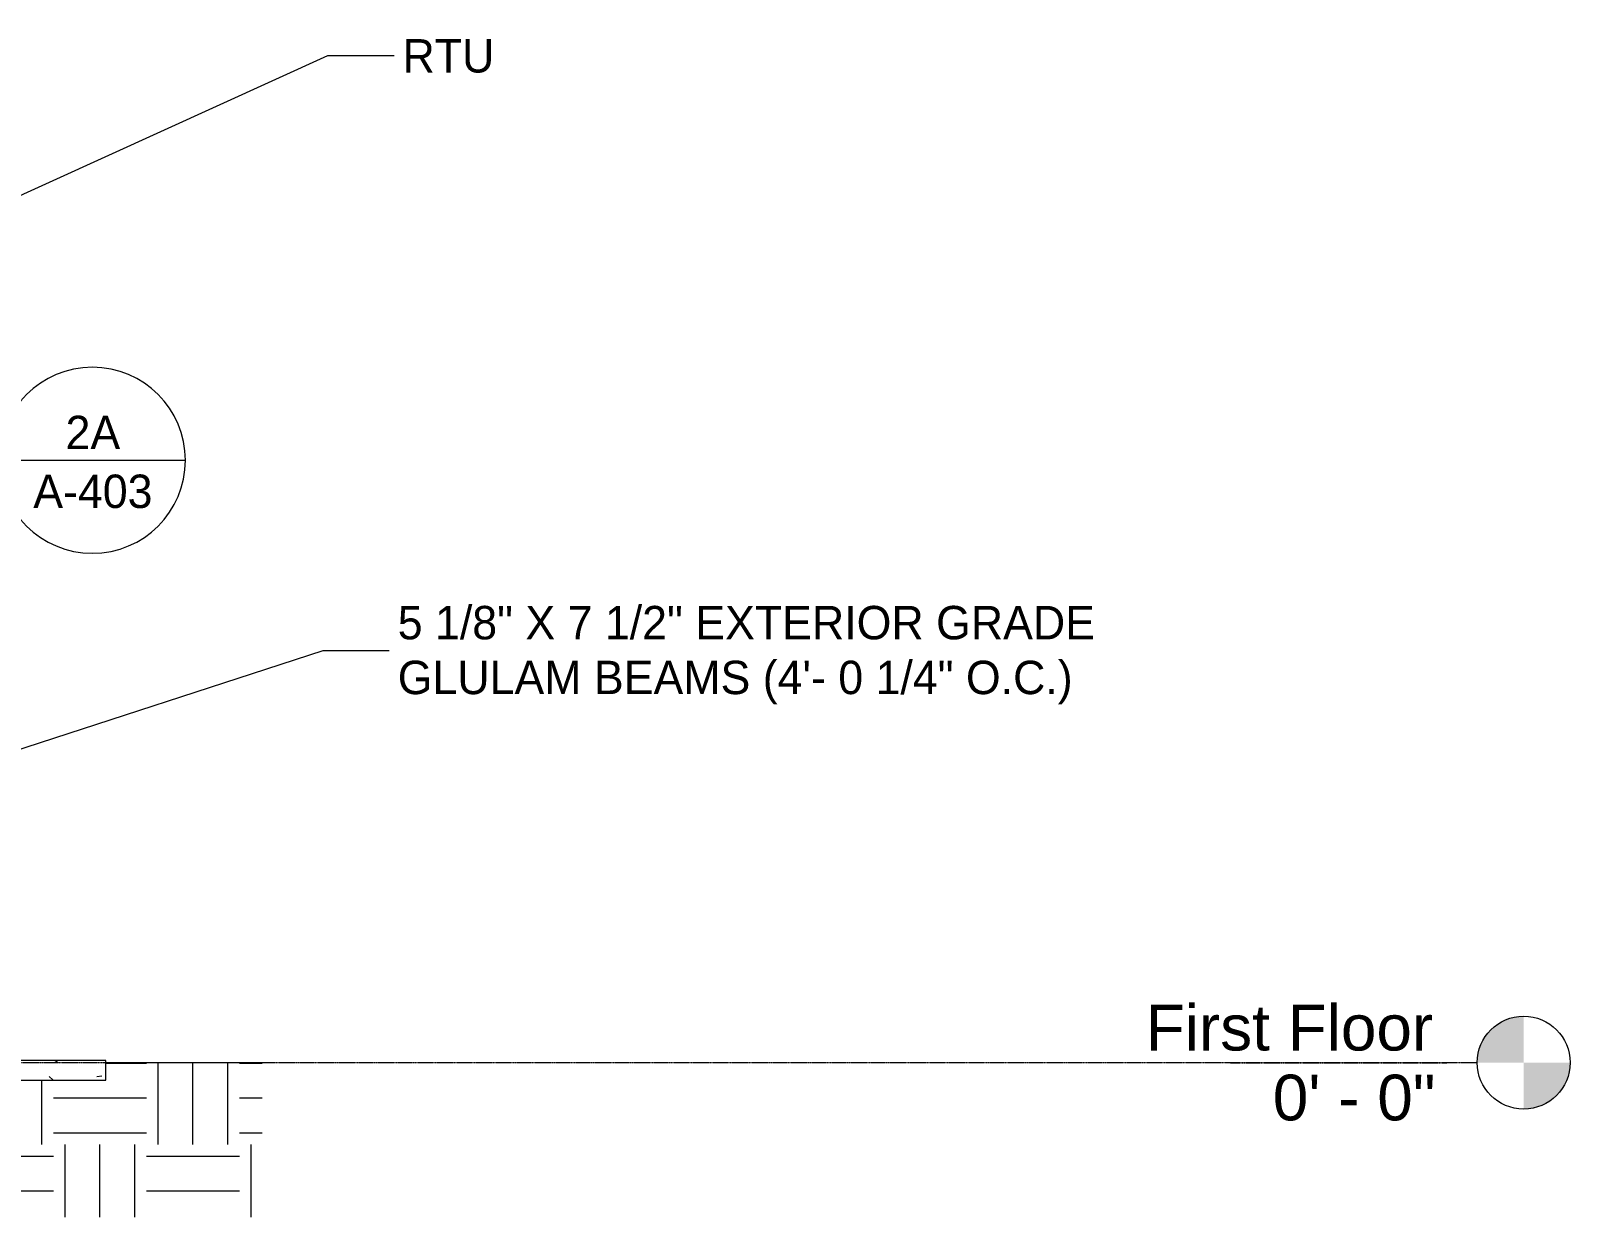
# Model space of a CAD drawing. Header units: inches. Extents: x 21386 to 98862, y -290 to 853.
# Drawn here: x 29942 to 30736, y -80 to 533 of the extents above; entities that cross this region are included whole.
import ezdxf

# ---------------------------------------------------------------- set-up
doc = ezdxf.new("R2010")
doc.units = ezdxf.units.IN
doc.header["$MEASUREMENT"] = 0
doc.linetypes.add('Grid Line 1_2_', pattern=[0.875, 0.5, -0.125, 0.125, -0.125])
for name, color, linetype, lineweight in [('A-ANNO-IDEN', 131, 'Continuous', 9), ('A-ANNO-SYMB', 150, 'Continuous', 9), ('A-FLOR', 192, 'Continuous', 13), ('A-FLOR-LEVL', 51, 'Continuous', 9), ('A-FLOR-PATT', 8, 'Continuous', 25), ('C-TOPO', 7, 'Continuous', 13)]:
    doc.layers.add(name, color=color, linetype=linetype, lineweight=lineweight)
doc.styles.add('Arial_1', font='arial.ttf', dxfattribs={"height": 23.60479})
doc.styles.add('Century Gothic', font='GOTHIC.TTF', dxfattribs={"height": 17.245342})

# ---------------------------------------------------------------- blocks, each defined once
blk = doc.blocks.new('Level - Level Head - Circle-15001-Building Section - North_South looking East _ Clinic')
at = {"layer": 'A-FLOR-LEVL'}
h = blk.add_hatch(color=256, dxfattribs=at)
edge = h.paths.add_edge_path(flags=0)
edge.add_line((23684.89, 0), (23660.89, 0))
edge.add_arc((23684.89, 0), 24, 90, 180, ccw=False)
edge.add_line((23684.89, 24), (23684.89, 0))
h = blk.add_hatch(color=256, dxfattribs=at)
edge = h.paths.add_edge_path(flags=0)
edge.add_line((23684.89, -24), (23684.89, 0))
edge.add_line((23684.89, 0), (23708.89, 0))
edge.add_arc((23684.89, 0), 24, 270, 360, ccw=False)
blk.add_circle((23684.89, 0), 24, dxfattribs=at)
blk = doc.blocks.new('Section - Callout Head-19020-Building Section - North_South looking East _ Clinic')
at = {"layer": 'A-ANNO-SYMB'}
blk.add_line((22898.15, 310.91), (22994.15, 310.91), dxfattribs=at)
for start, end in [(0, 180), (180, 360)]:
    blk.add_arc((22946.15, 310.91), 48, start, end, dxfattribs=at)

msp = doc.modelspace()

# ---------------------------------------------------------------- hatches: boundary and pattern name
at = {"layer": 'A-FLOR-PATT', "lineweight": 9}
h = msp.add_hatch(dxfattribs=at)
h.set_pattern_fill('FP_26', color=256, style=0, pattern_type=2)
h.set_pattern_definition([(50, (22033.27, 107.706), (55.0854, -4.81984), [5.76, -63.36]), (355, (22033.27, 107.706), (-10.6557, 57.76853), [4.608, -50.688]), (100.451, (22037.863, 107.305), (44.42947, 52.94866), [4.895, -53.848]), (46.184, (22033.27, 123.066), (81.96444, -12.7121), [8.64, -95.04]), (96.636, (22040.1, 122.01), (71.7815, 74.8124), [7.343, -80.772]), (351.184, (22033.27, 123.07), (71.78195, 74.8124), [6.912, -76.032]), (21, (22040.95, 119.226), (45.84207, -30.92146), [5.76, -63.36]), (326, (22040.95, 119.226), (18.68706, 55.69148), [4.608, -50.688]), (71.451, (22044.77, 116.65), (64.5289, 24.7701), [4.895, -53.848]), (37.5, (22033.272, 107.706), (0.933895, 25.566816), [2.534, -47.539, 2.534, -48.922, -50.88]), (37.5, (22033.272, 107.706), (0.933895, 25.566816), [-101.53, 2.534, -48.346]), (7.5, (22033.272, 107.706), (20.20404, 30.2913), [2.534, -26.803, 2.534, -46.387, -19.392]), (7.5, (22033.272, 107.706), (20.20404, 30.2913), [-78.259, 2.534, -16.858]), (327.5, (22016.146, 107.706), (40.997785, -1.7324), [2.534, -16.666, 2.534, -57.37, -79.488]), (327.5, (22016.146, 107.706), (40.997785, -1.7324), [-79.104, 2.534, -76.954]), (317.5, (22008.466, 107.706), (44.78888, 7.68784), [2.534, -22.426, 2.534, -37.248, -56.448]), (317.5, (22008.466, 107.706), (44.78888, 7.68784), [-64.742, 2.534, -53.914])])
h.paths.add_polyline_path([(29980.35, -9), (29980.35, 1), (29826.19, 1), (29826.19, -9), (29906.22, -9)], flags=0)
at = {"layer": 'C-TOPO', "lineweight": 9}
h = msp.add_hatch(dxfattribs=at)
h.set_pattern_fill('FP_19', color=8, style=0, pattern_type=2)
h.set_pattern_definition([(0, (22033.27, 107.706), (48, 48), [48, -48]), (0, (22033.27, 125.706), (48, 48), [48, -48]), (0, (22033.27, 143.706), (48, 48), [48, -48]), (90, (22039.27, 149.706), (-48, 48), [48, -48]), (90, (22057.27, 149.706), (-48, 48), [48, -48]), (90, (22075.27, 149.706), (-48, 48), [48, -48])])
h.paths.add_polyline_path([(29948.91, -79.81), (30061.14, -79.81), (30061.14, 0), (29980.35, 0), (29980.35, -9), (29828.06, -9), (29828.06, -36), (29831.06, -36), (29831.06, -48), (29818.06, -48), (29818.06, -79.81), (29906.63, -79.81)], flags=0)

# ---------------------------------------------------------------- linework, layer by layer
at = {"layer": 'A-ANNO-IDEN', "color": 153}
for p, q in [((29433.31, 218.44), (30094.99, 519.9)), ((30094.99, 519.9), (30133.5, 519.9)), ((29891.92, 147.48), (30092.52, 212.76)), ((30092.52, 212.76), (30131.03, 212.76))]:
    msp.add_line(p, q, dxfattribs=at)
at = {"layer": 'A-FLOR', "color": 7}
for p, q in [((29980.35, 1), (29826.19, 1)), ((29980.35, -9), (29980.35, 1)), ((29826.19, -9), (29980.35, -9))]:
    msp.add_line(p, q, dxfattribs=at)
at = {"layer": 'C-TOPO'}
msp.add_line((29980.35, 0), (30061.14, 0), dxfattribs=at)
at = {"layer": 'C-TOPO', "color": 8, "lineweight": 9}
msp.add_line((29980.35, 0), (30061.14, 0), dxfattribs=at)

# ---------------------------------------------------------------- block references
at = {"layer": 'A-ANNO-SYMB'}
msp.add_blockref('Section - Callout Head-19020-Building Section - North_South looking East _ Clinic', (7027.26, 0), dxfattribs=at)
at = {"layer": 'A-FLOR-LEVL'}
msp.add_blockref('Level - Level Head - Circle-15001-Building Section - North_South looking East _ Clinic', (7027.26, 0), dxfattribs=at)

# ---------------------------------------------------------------- texts
at = {"layer": 'A-ANNO-SYMB', "char_height": 17.245, "attachment_point": 2, "line_spacing_factor": 0.984117, "style": 'Century Gothic'}
for s, insert, width in [('2A', (29973.69, 333.89), 36.936), ('A-403', (29973.69, 303.51), 77.76)]:
    msp.add_mtext(s, dxfattribs=dict(at, insert=insert, width=width))
at = {"layer": 'A-FLOR-LEVL', "insert": (30665.45, 29.84), "char_height": 23.6048, "width": 176.256, "attachment_point": 3, "line_spacing_factor": 0.938532, "style": 'Arial_1', "bg_fill": 3, "box_fill_scale": 1.25, "bg_fill_color": 0, "bg_fill_transparency": 0}
msp.add_mtext('First Floor', dxfattribs=at)

# ---------------------------------------------------------------- next in the draw order: texts
at = {"layer": 'A-ANNO-IDEN', "attachment_point": 1, "line_spacing_factor": 0.984117, "style": 'Century Gothic', "bg_fill": 3, "box_fill_scale": 1.25, "bg_fill_color": 0, "bg_fill_transparency": 0}
for s, insert, char_height, width in [('RTU', (30133.5, 528.29), 17.245, 47.52), ('5 1/8" X 7 1/2" EXTERIOR GRADE\\PGLULAM BEAMS (4\'- 0 1/4" O.C.)', (30131.03, 235.72), 17.2453, 430.704)]:
    msp.add_mtext(s, dxfattribs=dict(at, insert=insert, char_height=char_height, width=width))
at = {"layer": 'A-FLOR-LEVL', "insert": (30666.63, -6.23), "char_height": 23.605, "width": 99.936, "attachment_point": 3, "line_spacing_factor": 0.938532, "style": 'Arial_1', "bg_fill": 3, "box_fill_scale": 1.25, "bg_fill_color": 0, "bg_fill_transparency": 0}
msp.add_mtext('0\' - 0"', dxfattribs=at)

# ---------------------------------------------------------------- next in the draw order: linework, layer by layer
at = {"layer": 'A-FLOR-LEVL', "linetype": 'Grid Line 1_2_'}
msp.add_line((27388.86, 0), (30688.15, 0), dxfattribs=at)

doc.saveas('drawing.dxf')
